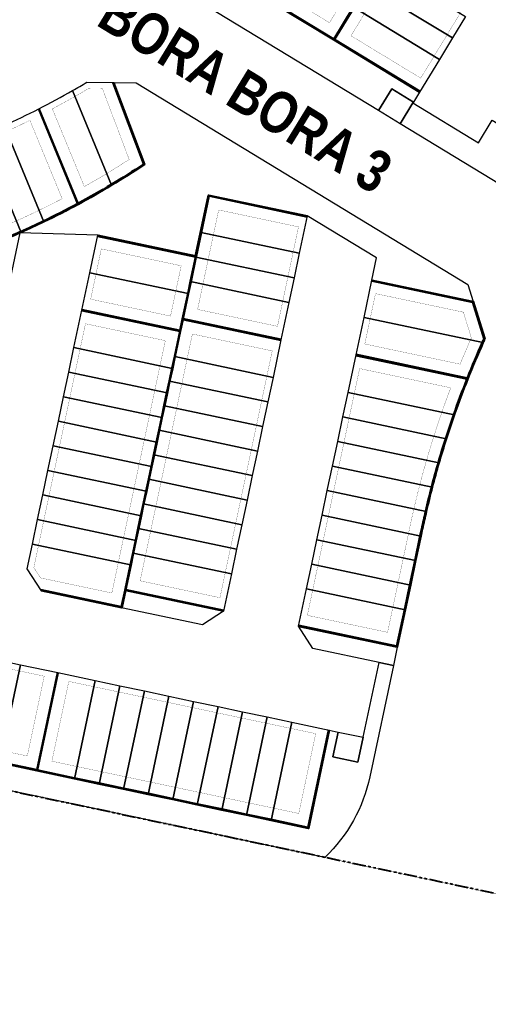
# Model space of a CAD drawing. Header units: centimetres. Extents: x -6122352 to 7132207, y -1694241 to 1947892.
# Drawn here: x 1394724 to 1506734, y -616863 to -382682 of the extents above; entities that cross this region are included whole.
import ezdxf

# ---------------------------------------------------------------- set-up
doc = ezdxf.new("R2010")
doc.units = ezdxf.units.CM
doc.header["$MEASUREMENT"] = 0
doc.linetypes.add('23585-XR-AR-DAMAC PLOT LIMITS$0$PHANTOM2', pattern=[1.25, 0.625, -0.125, 0.125, -0.125, 0.125, -0.125])
doc.linetypes.add('XR-AR-END-SETTING OUT PLAN$0$23261-XR-AR-SI-GF$0$HIDDEN', pattern=[0.375, 0.25, -0.125])
for name, color, linetype, lineweight, true_color in [('08-Compound Wall-2', 6, 'Continuous', 25, 0xff00ff), ('23585-XR-AR-DAMAC PLOT LIMITS$0$1-End units', 7, 'Continuous', 5, 0xf8991e), ('23585-XR-AR-DAMAC PLOT LIMITS$0$1-Open Space', 7, 'Continuous', 5, 0x90cf5a), ('23585-XR-AR-DAMAC PLOT LIMITS$0$1-Utility', 7, 'Continuous', 5, 0x8db1ff)]:
    doc.layers.add(name, color=color, linetype=linetype, lineweight=lineweight, true_color=true_color)
for name, color, linetype, lineweight in [('23585-XR-AR-BOUNDARY WALLS AND SETBACKS$0$A-ANNO-TEXT', 3, 'Continuous', 25), ('23585-XR-AR-DAMAC PLOT LIMITS$0$1-Mid units', 41, 'Continuous', 5), ('A-ANNO-TEXT', 3, 'Continuous', 25)]:
    doc.layers.add(name, color=color, linetype=linetype, lineweight=lineweight)
for name, color, linetype in [('23585-XR-AR-BOUNDARY WALLS AND SETBACKS$0$cluster name', 2, 'Continuous'), ('23585-XR-AR-BOUNDARY WALLS AND SETBACKS$0$setback', 7, 'XR-AR-END-SETTING OUT PLAN$0$23261-XR-AR-SI-GF$0$HIDDEN'), ('23585-XR-AR-DAMAC PLOT LIMITS$0$PROJECT_LIMIT', 1, 'Continuous'), ('@MI-REF LAYER', 7, 'Continuous')]:
    doc.layers.add(name, color=color, linetype=linetype)
doc.layers.add('23585-XR-AR-DAMAC PLOT LIMITS$0$D-Phase New', color=7, linetype='Continuous', true_color=0x000080)
doc.styles.add('23585-XR-AR-BOUNDARY WALLS AND SETBACKS$0$Arial', font='arialbd.ttf')

# ---------------------------------------------------------------- blocks, each defined once
blk = doc.blocks.new('23585-XR-AR-BOUNDARY WALLS AND SETBACKS$0$A$Cfa569a08')
at = {"layer": '23585-XR-AR-BOUNDARY WALLS AND SETBACKS$0$cluster name', "style": '23585-XR-AR-BOUNDARY WALLS AND SETBACKS$0$Arial', "width": 0.8}
blk.add_text('BORA BORA 3', height=10, rotation=16.0841, dxfattribs=at).set_placement((497628.96, 2769679.34))
blk = doc.blocks.new('23585-XR-AR-BOUNDARY WALLS AND SETBACKS')
at = {"layer": '08-Compound Wall-2'}
for points in [[(497693.22, 2769725.82), (497670.28, 2769719.14), (497667.78, 2769727.74), (497666.1, 2769733.5), (497664.42, 2769739.26), (497662.75, 2769745.02), (497661.07, 2769750.78), (497658.57, 2769759.37), (497681.52, 2769766.05)], [(497635.18, 2769751.41), (497636.02, 2769752.81), (497658.38, 2769759.32), (497660.88, 2769750.73), (497662.56, 2769744.96), (497664.23, 2769739.2), (497665.91, 2769733.44), (497667.58, 2769727.68), (497670.08, 2769719.09), (497639.17, 2769710.09)], [(497693.28, 2769725.63), (497670.24, 2769718.92), (497639.22, 2769709.9)], [(497666.58, 2769645.82), (497686.02, 2769659.72), (497682.68, 2769664.4), (497677.36, 2769671.84), (497696.96, 2769685.86)], [(497714.52, 2769661.29), (497695.08, 2769647.39), (497691.5, 2769652.39), (497689.82, 2769654.75), (497686.33, 2769659.63), (497686.18, 2769659.84), (497682.84, 2769664.52), (497677.63, 2769671.8), (497697.08, 2769685.69)], [(497753.02, 2769607.43), (497733.58, 2769593.53), (497730.06, 2769598.45), (497728.37, 2769600.81), (497726.57, 2769603.34), (497724.88, 2769605.7), (497723.08, 2769608.22), (497721.39, 2769610.58), (497719.59, 2769613.1), (497717.9, 2769615.46), (497716.1, 2769617.98), (497714.41, 2769620.34), (497712.61, 2769622.86), (497710.93, 2769625.22), (497709.12, 2769627.74), (497707.44, 2769630.1), (497705.63, 2769632.62), (497703.95, 2769634.98), (497702.15, 2769637.51), (497700.46, 2769639.87), (497696.82, 2769644.95), (497695.2, 2769647.23), (497714.64, 2769661.13)], [(497666.69, 2769645.66), (497686.14, 2769659.56), (497689.65, 2769654.64), (497691.34, 2769652.28), (497694.98, 2769647.19), (497696.6, 2769644.91), (497677.16, 2769631.02)], [(497677.28, 2769630.85), (497696.72, 2769644.75), (497700.3, 2769639.75), (497701.98, 2769637.39), (497703.79, 2769634.87), (497705.47, 2769632.51), (497707.27, 2769629.99), (497708.96, 2769627.63), (497710.76, 2769625.1), (497712.45, 2769622.74), (497714.25, 2769620.22), (497715.94, 2769617.86), (497717.74, 2769615.34), (497719.43, 2769612.98), (497721.23, 2769610.46), (497722.92, 2769608.1), (497724.72, 2769605.58), (497726.41, 2769603.22), (497728.21, 2769600.7), (497729.9, 2769598.34), (497733.53, 2769593.25), (497735.88, 2769589.96), (497719.9, 2769578.53)], [(497753.14, 2769607.27), (497733.69, 2769593.37), (497736.16, 2769589.91), (497720.18, 2769578.49), (497719.9, 2769578.53)], [(497790.99, 2769606.61), (497804.83, 2769587.24), (497797.55, 2769582.04), (497792.66, 2769578.55), (497787.78, 2769575.06), (497782.9, 2769571.57), (497778.02, 2769568.08), (497773.14, 2769564.59), (497768.26, 2769561.1), (497763.38, 2769557.62), (497758.5, 2769554.13), (497751.13, 2769548.86), (497737.29, 2769568.23)], [(497791.15, 2769606.72), (497805.11, 2769587.2), (497797.66, 2769581.88), (497792.78, 2769578.39), (497787.9, 2769574.9), (497783.02, 2769571.41), (497778.14, 2769567.92), (497773.26, 2769564.43), (497768.38, 2769560.94), (497763.49, 2769557.45), (497758.61, 2769553.96), (497751.17, 2769548.64)], [(497737.13, 2769568.11), (497750.97, 2769548.75), (497743.61, 2769543.48), (497738.73, 2769540), (497733.85, 2769536.51), (497728.97, 2769533.02), (497724.08, 2769529.53), (497719.2, 2769526.04), (497714.32, 2769522.55), (497709.44, 2769519.06), (497704.56, 2769515.57), (497697.28, 2769510.37), (497683.44, 2769529.73)], [(497751.17, 2769548.64), (497743.73, 2769543.32), (497738.84, 2769539.83), (497733.96, 2769536.34), (497729.08, 2769532.85), (497724.2, 2769529.36), (497719.32, 2769525.88), (497714.44, 2769522.39), (497709.56, 2769518.9), (497704.68, 2769515.41), (497697.23, 2769510.09), (497683.28, 2769529.61)]]:
    blk.add_lwpolyline(points, dxfattribs=at)
for points in [[(497718.71, 2769686.9), (497738.83, 2769701.28), (497747.26, 2769697.29, 0.001163), (497747.67, 2769696.35, 0.010529), (497751.55, 2769687.88)], [(497718.83, 2769686.74), (497738.85, 2769701.05), (497747.11, 2769697.15, 0.001077), (497747.48, 2769696.27, 0.010454), (497751.34, 2769687.85), (497729.29, 2769672.09)], [(497729.41, 2769671.93), (497751.43, 2769687.67, 0.0103), (497755.58, 2769679.54, 0.006823), (497758.51, 2769674.25, 0.006804), (497761.57, 2769669.06, 0.006791), (497764.77, 2769663.96, 0.006782), (497768.1, 2769658.96, 0.004839), (497770.56, 2769655.45), (497771.56, 2769654.06), (497775.05, 2769649.17), (497778.54, 2769644.29), (497782.03, 2769639.41), (497787.23, 2769632.13), (497767.79, 2769618.24)], [(497751.55, 2769687.88, 0.010454), (497755.75, 2769679.63, 0.006823), (497758.68, 2769674.35, 0.006804), (497761.74, 2769669.16, 0.006791), (497764.94, 2769664.07, 0.006782), (497768.27, 2769659.08, 0.004839), (497770.72, 2769655.57), (497771.72, 2769654.17), (497775.21, 2769649.29), (497778.7, 2769644.41), (497782.19, 2769639.53), (497787.51, 2769632.09), (497767.91, 2769618.07)], [(497642.14, 2769673.05), (497661.4, 2769665.35, -0.011404), (497659.8, 2769656.37, -0.011368), (497657.79, 2769647.5), (497634.8, 2769655.92)], [(497642.21, 2769673.24), (497661.62, 2769665.48, -0.011602), (497659.99, 2769656.33, -0.01152), (497657.96, 2769647.33)], [(497634.73, 2769655.74), (497657.75, 2769647.3, -0.011365), (497655.33, 2769638.54, -0.007498), (497653.52, 2769632.82), (497653.43, 2769632.54, -0.007129), (497651.55, 2769627.16, -0.007492), (497649.4, 2769621.56, -0.007499), (497647.08, 2769616.02, -0.015314), (497641.85, 2769604.95), (497619.66, 2769616.43)], [(497657.96, 2769647.33, -0.011464), (497655.52, 2769638.48, -0.007499), (497653.71, 2769632.75), (497653.62, 2769632.48, -0.007129), (497651.73, 2769627.09, -0.007492), (497649.59, 2769621.49, -0.007499), (497647.27, 2769615.94, -0.01544), (497641.98, 2769604.77)]]:
    blk.add_lwpolyline(points, format="xyb", dxfattribs=at)
at = {"layer": '23585-XR-AR-BOUNDARY WALLS AND SETBACKS$0$setback', "ltscale": 40, "const_width": 0.05}
for points in [[(497691, 2769728.09), (497672.28, 2769722.64), (497670.56, 2769728.55), (497668.88, 2769734.31), (497667.21, 2769740.07), (497665.53, 2769745.83), (497663.86, 2769751.59), (497662.14, 2769757.5), (497680.86, 2769762.94), (497682.58, 2769757.04), (497684.26, 2769751.28), (497685.93, 2769745.52), (497687.61, 2769739.76), (497689.28, 2769733.99)], [(497669.54, 2769644.25), (497685.41, 2769655.59), (497687.3, 2769652.95), (497688.98, 2769650.59), (497692.56, 2769645.59), (497676.69, 2769634.25), (497673.12, 2769639.25)], [(497789.58, 2769603.76), (497800.92, 2769587.89), (497795.92, 2769584.32), (497791.04, 2769580.83), (497786.16, 2769577.34), (497781.27, 2769573.85), (497776.39, 2769570.36), (497771.51, 2769566.87), (497766.63, 2769563.38), (497761.75, 2769559.89), (497756.87, 2769556.4), (497751.86, 2769552.83), (497740.53, 2769568.69), (497745.53, 2769572.27), (497750.41, 2769575.76), (497755.29, 2769579.25), (497760.17, 2769582.74), (497765.05, 2769586.22), (497769.93, 2769589.71), (497774.82, 2769593.2), (497779.7, 2769596.69), (497784.58, 2769600.18)]]:
    blk.add_lwpolyline(points, close=True, dxfattribs=at)
for points in [[(497636.96, 2769750.17), (497656.38, 2769755.82), (497658.09, 2769749.92), (497659.77, 2769744.15), (497661.45, 2769738.39), (497663.12, 2769732.63), (497664.8, 2769726.87), (497666.52, 2769720.97), (497640.73, 2769713.46, 0.007671), (497640.59, 2769719.45, 0.007954), (497640.25, 2769725.65, 0.0079), (497639.72, 2769731.79, 0.007854), (497639.01, 2769737.88, 0.007817), (497638.1, 2769743.91, 0.008149)], [(497721.68, 2769685.33), (497739.14, 2769697.82), (497744.95, 2769695.07, 0.007599), (497747.76, 2769688.85), (497728.83, 2769675.32), (497725.25, 2769680.33)], [(497697.49, 2769682.54), (497701.06, 2769677.54, 0.000012), (497701.06, 2769677.54), (497704.55, 2769672.66), (497708.04, 2769667.78), (497711.62, 2769662.78), (497695.75, 2769651.44), (497693.86, 2769654.08), (497692.18, 2769656.44), (497688.69, 2769661.32), (497688.54, 2769661.52), (497685.2, 2769666.2), (497681.62, 2769671.21)], [(497732.32, 2769670.44), (497750.42, 2769683.38, 0.006492), (497753.11, 2769678.21, 0.006823), (497756.08, 2769672.86, 0.006804), (497759.18, 2769667.6, 0.006791), (497762.42, 2769662.44, 0.006782), (497765.79, 2769657.38, 0.004839), (497768.28, 2769653.82), (497769.28, 2769652.43), (497772.77, 2769647.55), (497776.26, 2769642.67), (497779.75, 2769637.78), (497783.32, 2769632.78), (497767.38, 2769621.39), (497763.81, 2769626.39), (497760.32, 2769631.27), (497756.83, 2769636.15), (497753.34, 2769641.03), (497749.85, 2769645.91), (497746.36, 2769650.8), (497742.87, 2769655.68), (497739.38, 2769660.56), (497735.89, 2769665.44)], [(497641.5, 2769670.29), (497658.28, 2769663.59, -0.008583), (497657.05, 2769656.93, -0.007288), (497655.83, 2769651.31), (497636.96, 2769658.22, 0.007403), (497638.47, 2769664.42, 0.004091), (497639.22, 2769667.86)], [(497750.17, 2769608.84), (497734.31, 2769597.5), (497732.42, 2769600.14), (497730.73, 2769602.5), (497728.93, 2769605.02), (497727.24, 2769607.38), (497725.44, 2769609.9), (497723.75, 2769612.26), (497721.95, 2769614.78), (497720.26, 2769617.15), (497718.46, 2769619.67), (497716.77, 2769622.03), (497714.97, 2769624.55), (497713.29, 2769626.91), (497711.48, 2769629.43), (497709.8, 2769631.79), (497707.99, 2769634.31), (497706.31, 2769636.67, 0.000012), (497706.31, 2769636.67), (497704.5, 2769639.19), (497702.82, 2769641.55), (497699.24, 2769646.55), (497715.11, 2769657.89), (497718.68, 2769652.89), (497722.17, 2769648.01), (497725.66, 2769643.13), (497729.15, 2769638.25), (497732.64, 2769633.37), (497736.13, 2769628.48), (497739.62, 2769623.6), (497743.11, 2769618.72), (497746.59, 2769613.84)], [(497635.36, 2769652.42), (497654.38, 2769645.45, -0.008046), (497652.65, 2769639.34, -0.007496), (497650.87, 2769633.7), (497650.78, 2769633.43, -0.007129), (497648.92, 2769628.12, -0.007492), (497646.8, 2769622.6, -0.007499), (497644.52, 2769617.14, -0.01162), (497640.66, 2769608.83), (497622.27, 2769618.34, 0.007273), (497624.93, 2769624.02, 0.007023), (497627.33, 2769629.57, 0.007014), (497629.57, 2769635.18, 0.007011), (497631.66, 2769640.85, 0.007014), (497633.58, 2769646.58, 0.007076)], [(497680.18, 2769629.37), (497696.05, 2769640.71), (497697.94, 2769638.06), (497699.62, 2769635.7, 0.000012), (497699.62, 2769635.7), (497701.43, 2769633.18), (497703.11, 2769630.82), (497704.91, 2769628.3), (497706.6, 2769625.94), (497708.4, 2769623.42), (497710.09, 2769621.06), (497711.89, 2769618.54), (497713.58, 2769616.18), (497715.38, 2769613.66), (497717.07, 2769611.3), (497718.87, 2769608.77), (497720.56, 2769606.41), (497722.36, 2769603.89), (497724.05, 2769601.53), (497725.85, 2769599.01), (497727.54, 2769596.65), (497731.17, 2769591.57), (497731.9, 2769590.55), (497717.72, 2769580.42), (497714.83, 2769580.9), (497711.67, 2769585.31), (497708.18, 2769590.19), (497704.69, 2769595.08), (497701.2, 2769599.96), (497697.72, 2769604.84), (497694.23, 2769609.72), (497690.74, 2769614.6), (497687.25, 2769619.48), (497683.76, 2769624.36)], [(497735.64, 2769565.2), (497746.98, 2769549.34), (497741.98, 2769545.76), (497737.1, 2769542.27, 0.00001), (497737.1, 2769542.27), (497732.22, 2769538.78), (497727.34, 2769535.29), (497722.46, 2769531.81), (497717.57, 2769528.32), (497712.69, 2769524.83), (497707.81, 2769521.34), (497702.93, 2769517.85), (497697.93, 2769514.27), (497686.59, 2769530.14), (497691.59, 2769533.71), (497696.47, 2769537.2), (497701.35, 2769540.69), (497706.24, 2769544.18), (497711.12, 2769547.67), (497716, 2769551.16), (497720.88, 2769554.65), (497725.76, 2769558.14), (497730.64, 2769561.63)]]:
    blk.add_lwpolyline(points, format="xyb", close=True, dxfattribs=at)
at = {"layer": '23585-XR-AR-BOUNDARY WALLS AND SETBACKS$0$A-ANNO-TEXT'}
blk.add_blockref('23585-XR-AR-BOUNDARY WALLS AND SETBACKS$0$A$Cfa569a08', (0, 0), dxfattribs=at)
blk = doc.blocks.new('A$C9d9485f6')
at = {"layer": 'A-ANNO-TEXT', "rotation": 312.4881850805905}
blk.add_blockref('23585-XR-AR-BOUNDARY WALLS AND SETBACKS', (-2377088.53, -1504219.25), dxfattribs=at)
blk = doc.blocks.new('23585-XR-AR-DAMAC PLOT LIMITS')
at = {"layer": '23585-XR-AR-DAMAC PLOT LIMITS$0$1-End units', "color": 251, "true_color": 0x636466}
for points in [[(497690.72, 2769734.41), (497693.28, 2769725.63), (497670.24, 2769718.92), (497667.68, 2769727.71)], [(497702.28, 2769678.41), (497682.76, 2769664.46), (497677.44, 2769671.9), (497696.96, 2769685.86)], [(497714.58, 2769661.21), (497695.06, 2769647.25), (497691.42, 2769652.33), (497689.74, 2769654.69), (497709.26, 2769668.65)], [(497714.58, 2769661.21), (497719.9, 2769653.76), (497700.38, 2769639.81), (497696.74, 2769644.89), (497695.06, 2769647.25)], [(497691.42, 2769652.33), (497671.9, 2769638.38), (497666.58, 2769645.82), (497686.1, 2769659.78), (497686.25, 2769659.58), (497689.74, 2769654.69)], [(497696.74, 2769644.89), (497677.22, 2769630.93), (497671.9, 2769638.38), (497691.42, 2769652.33), (497695.06, 2769647.25)], [(497702.06, 2769637.45), (497682.54, 2769623.49), (497677.22, 2769630.93), (497696.74, 2769644.89), (497700.38, 2769639.81)], [(497787.51, 2769632.09), (497767.91, 2769618.07), (497762.59, 2769625.52), (497782.19, 2769639.53)], [(497753.14, 2769607.27), (497733.61, 2769593.31), (497729.98, 2769598.4), (497728.29, 2769600.76), (497747.81, 2769614.71)], [(497797.66, 2769581.88), (497783.71, 2769601.4), (497791.15, 2769606.72), (497805.11, 2769587.2)], [(497733.61, 2769593.31), (497736.08, 2769589.85), (497720.18, 2769578.49), (497713.97, 2769579.52), (497710.45, 2769584.44), (497729.98, 2769598.4)], [(497744.66, 2769573.49), (497758.61, 2769553.96), (497751.17, 2769548.64), (497737.21, 2769568.17)], [(497737.21, 2769568.17), (497751.17, 2769548.64), (497743.73, 2769543.32), (497729.77, 2769562.85)]]:
    blk.add_lwpolyline(points, close=True, dxfattribs=at)
for points in [[(497670.24, 2769718.92), (497639.22, 2769709.9, 0.012256), (497639.09, 2769719.39), (497667.68, 2769727.71)], [(497747.67, 2769696.35), (497724.03, 2769679.46), (497718.71, 2769686.9), (497738.83, 2769701.28), (497747.26, 2769697.29, 0.001163)], [(497751.55, 2769687.88), (497729.35, 2769672.01), (497724.03, 2769679.46), (497747.67, 2769696.35, 0.010529)], [(497755.75, 2769679.63), (497734.67, 2769664.57), (497729.35, 2769672.01), (497751.55, 2769687.88, 0.010454)], [(497659.99, 2769656.33), (497637.01, 2769664.75, 0.004581), (497637.84, 2769668.58), (497642.21, 2769673.24), (497661.62, 2769665.48, -0.011602)], [(497659.99, 2769656.33, -0.01152), (497657.96, 2769647.33), (497634.77, 2769655.83, 0.010752), (497637.01, 2769664.75)], [(497657.96, 2769647.33, -0.011464), (497655.52, 2769638.48), (497632.16, 2769647.04, 0.010714), (497634.77, 2769655.83)]]:
    blk.add_lwpolyline(points, format="xyb", close=True, dxfattribs=at)
at = {"layer": '23585-XR-AR-DAMAC PLOT LIMITS$0$1-Mid units', "color": 251, "true_color": 0x636466}
for points in [[(497689.05, 2769740.17), (497666, 2769733.47), (497664.33, 2769739.23), (497687.37, 2769745.94)], [(497690.72, 2769734.41), (497667.68, 2769727.71), (497666, 2769733.47), (497689.05, 2769740.17)], [(497705.77, 2769673.53), (497686.25, 2769659.58), (497686.1, 2769659.78), (497682.76, 2769664.46), (497702.28, 2769678.41)], [(497709.26, 2769668.65), (497689.74, 2769654.69), (497686.25, 2769659.58), (497705.77, 2769673.53)], [(497775.21, 2769649.29), (497755.61, 2769635.28), (497752.12, 2769640.16), (497771.72, 2769654.17)], [(497723.39, 2769648.88), (497703.87, 2769634.93), (497702.06, 2769637.45), (497700.38, 2769639.81), (497719.9, 2769653.76)], [(497726.88, 2769644), (497707.36, 2769630.04), (497705.55, 2769632.57), (497703.87, 2769634.93), (497723.39, 2769648.88)], [(497778.7, 2769644.41), (497759.1, 2769630.4), (497755.61, 2769635.28), (497775.21, 2769649.29)], [(497730.37, 2769639.12), (497710.84, 2769625.16), (497709.04, 2769627.68), (497707.36, 2769630.04), (497726.88, 2769644)], [(497782.19, 2769639.53), (497762.59, 2769625.52), (497759.1, 2769630.4), (497778.7, 2769644.41)], [(497733.86, 2769634.24), (497714.33, 2769620.28), (497712.53, 2769622.8), (497710.84, 2769625.16), (497730.37, 2769639.12)], [(497705.55, 2769632.57), (497686.03, 2769618.61), (497682.54, 2769623.49), (497702.06, 2769637.45), (497703.87, 2769634.93)], [(497737.35, 2769629.36), (497717.82, 2769615.4), (497716.02, 2769617.92), (497714.33, 2769620.28), (497733.86, 2769634.24)], [(497709.04, 2769627.68), (497689.52, 2769613.73), (497686.03, 2769618.61), (497705.55, 2769632.57), (497707.36, 2769630.04)], [(497740.84, 2769624.48), (497721.31, 2769610.52), (497719.51, 2769613.04), (497717.82, 2769615.4), (497737.35, 2769629.36)], [(497712.53, 2769622.8), (497693.01, 2769608.85), (497689.52, 2769613.73), (497709.04, 2769627.68), (497710.84, 2769625.16)], [(497744.33, 2769619.59), (497724.8, 2769605.64), (497723, 2769608.16), (497721.31, 2769610.52), (497740.84, 2769624.48)], [(497716.02, 2769617.92), (497696.5, 2769603.97), (497693.01, 2769608.85), (497712.53, 2769622.8), (497714.33, 2769620.28)], [(497747.81, 2769614.71), (497728.29, 2769600.76), (497726.49, 2769603.28), (497724.8, 2769605.64), (497744.33, 2769619.59)], [(497719.51, 2769613.04), (497699.98, 2769599.08), (497696.5, 2769603.97), (497716.02, 2769617.92), (497717.82, 2769615.4)], [(497723, 2769608.16), (497703.47, 2769594.2), (497699.98, 2769599.08), (497719.51, 2769613.04), (497721.31, 2769610.52)], [(497726.49, 2769603.28), (497706.96, 2769589.32), (497703.47, 2769594.2), (497723, 2769608.16), (497724.8, 2769605.64)], [(497729.98, 2769598.4), (497710.45, 2769584.44), (497706.96, 2769589.32), (497726.49, 2769603.28), (497728.29, 2769600.76)], [(497783.71, 2769601.4), (497797.66, 2769581.88), (497792.78, 2769578.39), (497778.82, 2769597.91)], [(497778.82, 2769597.91), (497792.78, 2769578.39), (497787.9, 2769574.9), (497773.94, 2769594.42)], [(497773.94, 2769594.42), (497787.9, 2769574.9), (497783.02, 2769571.41), (497769.06, 2769590.93)], [(497769.06, 2769590.93), (497783.02, 2769571.41), (497778.14, 2769567.92), (497764.18, 2769587.44)], [(497764.18, 2769587.44), (497778.14, 2769567.92), (497773.26, 2769564.43), (497759.3, 2769583.96)], [(497759.3, 2769583.96), (497773.26, 2769564.43), (497768.38, 2769560.94), (497754.42, 2769580.47)], [(497754.42, 2769580.47), (497768.38, 2769560.94), (497763.49, 2769557.45), (497749.54, 2769576.98)], [(497749.54, 2769576.98), (497763.49, 2769557.45), (497758.61, 2769553.96), (497744.66, 2769573.49)], [(497729.77, 2769562.85), (497743.73, 2769543.32), (497738.84, 2769539.83), (497724.89, 2769559.36)]]:
    blk.add_lwpolyline(points, close=True, dxfattribs=at)
for points in [[(497758.68, 2769674.35), (497738.16, 2769659.69), (497734.67, 2769664.57), (497755.75, 2769679.63, 0.006823)], [(497761.74, 2769669.16), (497741.65, 2769654.81), (497738.16, 2769659.69), (497758.68, 2769674.35, 0.006804)], [(497764.94, 2769664.07), (497745.14, 2769649.92), (497741.65, 2769654.81), (497761.74, 2769669.16, 0.006791)], [(497768.27, 2769659.08), (497748.63, 2769645.04), (497745.14, 2769649.92), (497764.94, 2769664.07, 0.006782)], [(497771.72, 2769654.17), (497752.12, 2769640.16), (497748.63, 2769645.04), (497768.27, 2769659.08, 0.004839), (497770.72, 2769655.57)], [(497655.52, 2769638.48, -0.007499), (497653.71, 2769632.75), (497630.24, 2769641.35, 0.007014), (497632.16, 2769647.04)], [(497653.71, 2769632.75), (497653.62, 2769632.48, -0.007129), (497651.73, 2769627.09), (497628.17, 2769635.72, 0.007011), (497630.24, 2769641.35)]]:
    blk.add_lwpolyline(points, format="xyb", close=True, dxfattribs=at)
at = {"layer": '23585-XR-AR-DAMAC PLOT LIMITS$0$1-Open Space', "color": 251, "true_color": 0x636466}
for points in [[(497733.79, 2769737.84), (497727.45, 2769726.32), (497695.76, 2769717.09), (497694.13, 2769722.71), (497711.7, 2769727.82), (497709.95, 2769733.85), (497733, 2769740.56)], [(497790.1, 2769628.46), (497787.26, 2769626.43), (497774.12, 2769617.04), (497767.91, 2769618.07), (497787.51, 2769632.09)], [(497752.15, 2769601.34), (497736.08, 2769589.85), (497733.61, 2769593.31), (497753.14, 2769607.27)]]:
    blk.add_lwpolyline(points, close=True, dxfattribs=at)
for points in [[(497694.06, 2769722.95), (497688.2, 2769721.25), (497689.91, 2769715.39), (497643.78, 2769701.97), (497639.04, 2769703.4, 0.008399), (497639.22, 2769709.9), (497670.24, 2769718.92), (497693.28, 2769725.63)], [(497738.83, 2769701.28), (497718.71, 2769686.9), (497715.58, 2769691.28), (497696.96, 2769685.86), (497677.44, 2769671.9), (497682.76, 2769664.46), (497686.1, 2769659.78), (497666.58, 2769645.82), (497653.62, 2769632.48), (497653.71, 2769632.75, 0.007499), (497655.52, 2769638.48, 0.011464), (497657.96, 2769647.33, 0.01152), (497659.99, 2769656.33, 0.011602), (497661.62, 2769665.48), (497642.21, 2769673.24), (497645.91, 2769677.18), (497734.99, 2769703.1)]]:
    blk.add_lwpolyline(points, format="xyb", close=True, dxfattribs=at)
for points in [[(497651.73, 2769627.09, 0.007129), (497653.62, 2769632.48), (497666.19, 2769614.89)], [(497743.73, 2769543.32), (497751.17, 2769548.64), (497758.61, 2769553.96), (497763.49, 2769557.45), (497768.38, 2769560.94), (497773.26, 2769564.43), (497778.14, 2769567.92), (497783.02, 2769571.41), (497787.9, 2769574.9), (497792.78, 2769578.39), (497797.66, 2769581.88), (497805.11, 2769587.2), (497791.15, 2769606.72), (497792.94, 2769608), (497796.48, 2769603.04), (497801.44, 2769606.59), (497797.9, 2769611.55), (497787.26, 2769626.43), (497790.1, 2769628.46), (497805.91, 2769606.35, -0.150646), (497812.89, 2769585.39), (497719.8, 2769518.84)]]:
    blk.add_lwpolyline(points, format="xyb", dxfattribs=at)
at = {"layer": '23585-XR-AR-DAMAC PLOT LIMITS$0$1-Utility', "color": 251, "true_color": 0x636466}
for points in [[(497694.13, 2769722.71), (497695.76, 2769717.09), (497689.91, 2769715.39), (497688.2, 2769721.25), (497694.06, 2769722.95)], [(497792.94, 2769608), (497797.9, 2769611.55), (497801.44, 2769606.59), (497796.48, 2769603.04)]]:
    blk.add_lwpolyline(points, close=True, dxfattribs=at)
at = {"layer": '23585-XR-AR-DAMAC PLOT LIMITS$0$D-Phase New', "color": 8, "const_width": 0.1}
blk.add_lwpolyline([(497626.65, 2770080.85), (497583.53, 2770028.9), (497550.94, 2769991.99), (497492.14, 2769929.91), (497399.76, 2769847.18), (497360.2, 2769816.41), (497326.78, 2769790.41), (497321.18, 2769786.63), (497631.67, 2769450.47), (497637.67, 2769456.13), (497694.7, 2769500.9), (497719.8, 2769518.84), (498077.69, 2769774.67)], dxfattribs=at)
at = {"layer": '23585-XR-AR-DAMAC PLOT LIMITS$0$PROJECT_LIMIT', "linetype": '23585-XR-AR-DAMAC PLOT LIMITS$0$PHANTOM2', "ltscale": 5}
blk.add_lwpolyline([(498007.3, 2770689.12), (498279.8, 2770271.46), (498197.26, 2769860.14), (497694.7, 2769500.9), (497637.67, 2769456.13), (497584.9, 2769406.41), (497536.81, 2769352.14), (497510.83, 2769316.9), (497381.2, 2769282.03), (497333.11, 2769183.1)], dxfattribs=at)
blk = doc.blocks.new('A$Cf093b529')
at = {"layer": 'A-ANNO-TEXT'}
blk.add_blockref('23585-XR-AR-DAMAC PLOT LIMITS', (-495391.99, -2768603.44), dxfattribs=at)

msp = doc.modelspace()

# ---------------------------------------------------------------- block references
at = {"layer": '@MI-REF LAYER', "xscale": 1000, "yscale": 1000, "zscale": 1000}
msp.add_blockref('A$C9d9485f6', (-23958.95046, 48155.57226), dxfattribs=at)
at = {"layer": '@MI-REF LAYER', "xscale": 1000, "yscale": 1000, "zscale": 1000, "rotation": 312.4882903633292}
msp.add_blockref('A$Cf093b529', (-891608.73293, 539022.72011), dxfattribs=at)

doc.saveas('drawing.dxf')
